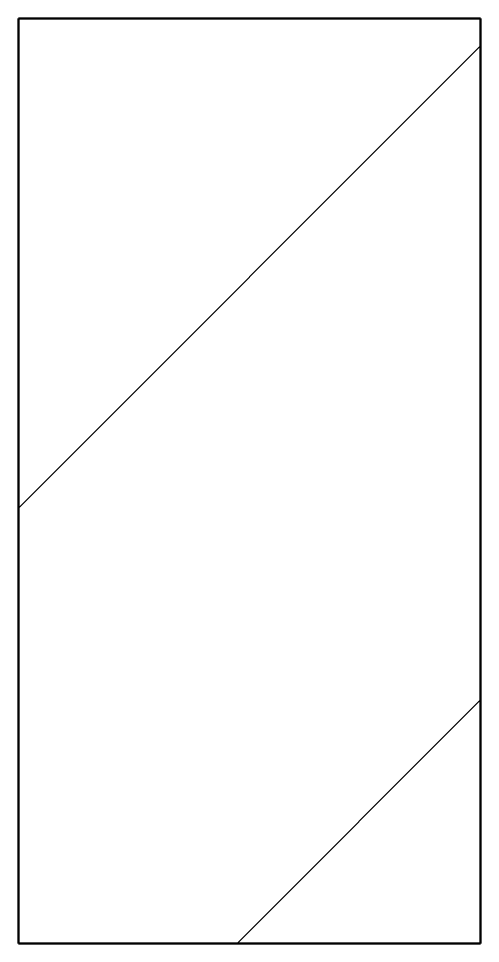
# Model space of a CAD drawing. Header units: metres. Extents: x 0 to 60, y -60 to 60.
import ezdxf

# ---------------------------------------------------------------- set-up
doc = ezdxf.new("R2010")
doc.units = ezdxf.units.M
doc.layers.add('A-DETL-GENF', color=92, linetype='Continuous', lineweight=18)

# ---------------------------------------------------------------- blocks, each defined once
blk = doc.blocks.new('22  kalkzandsteen - dik 120mm-3798316-00_0 Basismaterialen')
at = {"layer": 'A-DETL-GENF', "lineweight": 13}
h = blk.add_hatch(dxfattribs=at)
h.set_pattern_fill('FP_713', color=256, style=0, pattern_type=2)
h.set_pattern_definition([(45, (9838.94, -3825.9), (-42.4264, 42.4264), [])])
h.paths.add_polyline_path([(60, -60), (60, 60), (0, 60), (0, -60)])
at = {"layer": 'A-DETL-GENF', "lineweight": 50}
for p, q in [((60, 60), (0, 60)), ((0, 60), (0, -60)), ((60, 60), (60, -60)), ((0, -60), (60, -60))]:
    blk.add_line(p, q, dxfattribs=at)

msp = doc.modelspace()

# ---------------------------------------------------------------- block references
msp.add_blockref('22  kalkzandsteen - dik 120mm-3798316-00_0 Basismaterialen', (0, 0))

doc.saveas('drawing.dxf')
